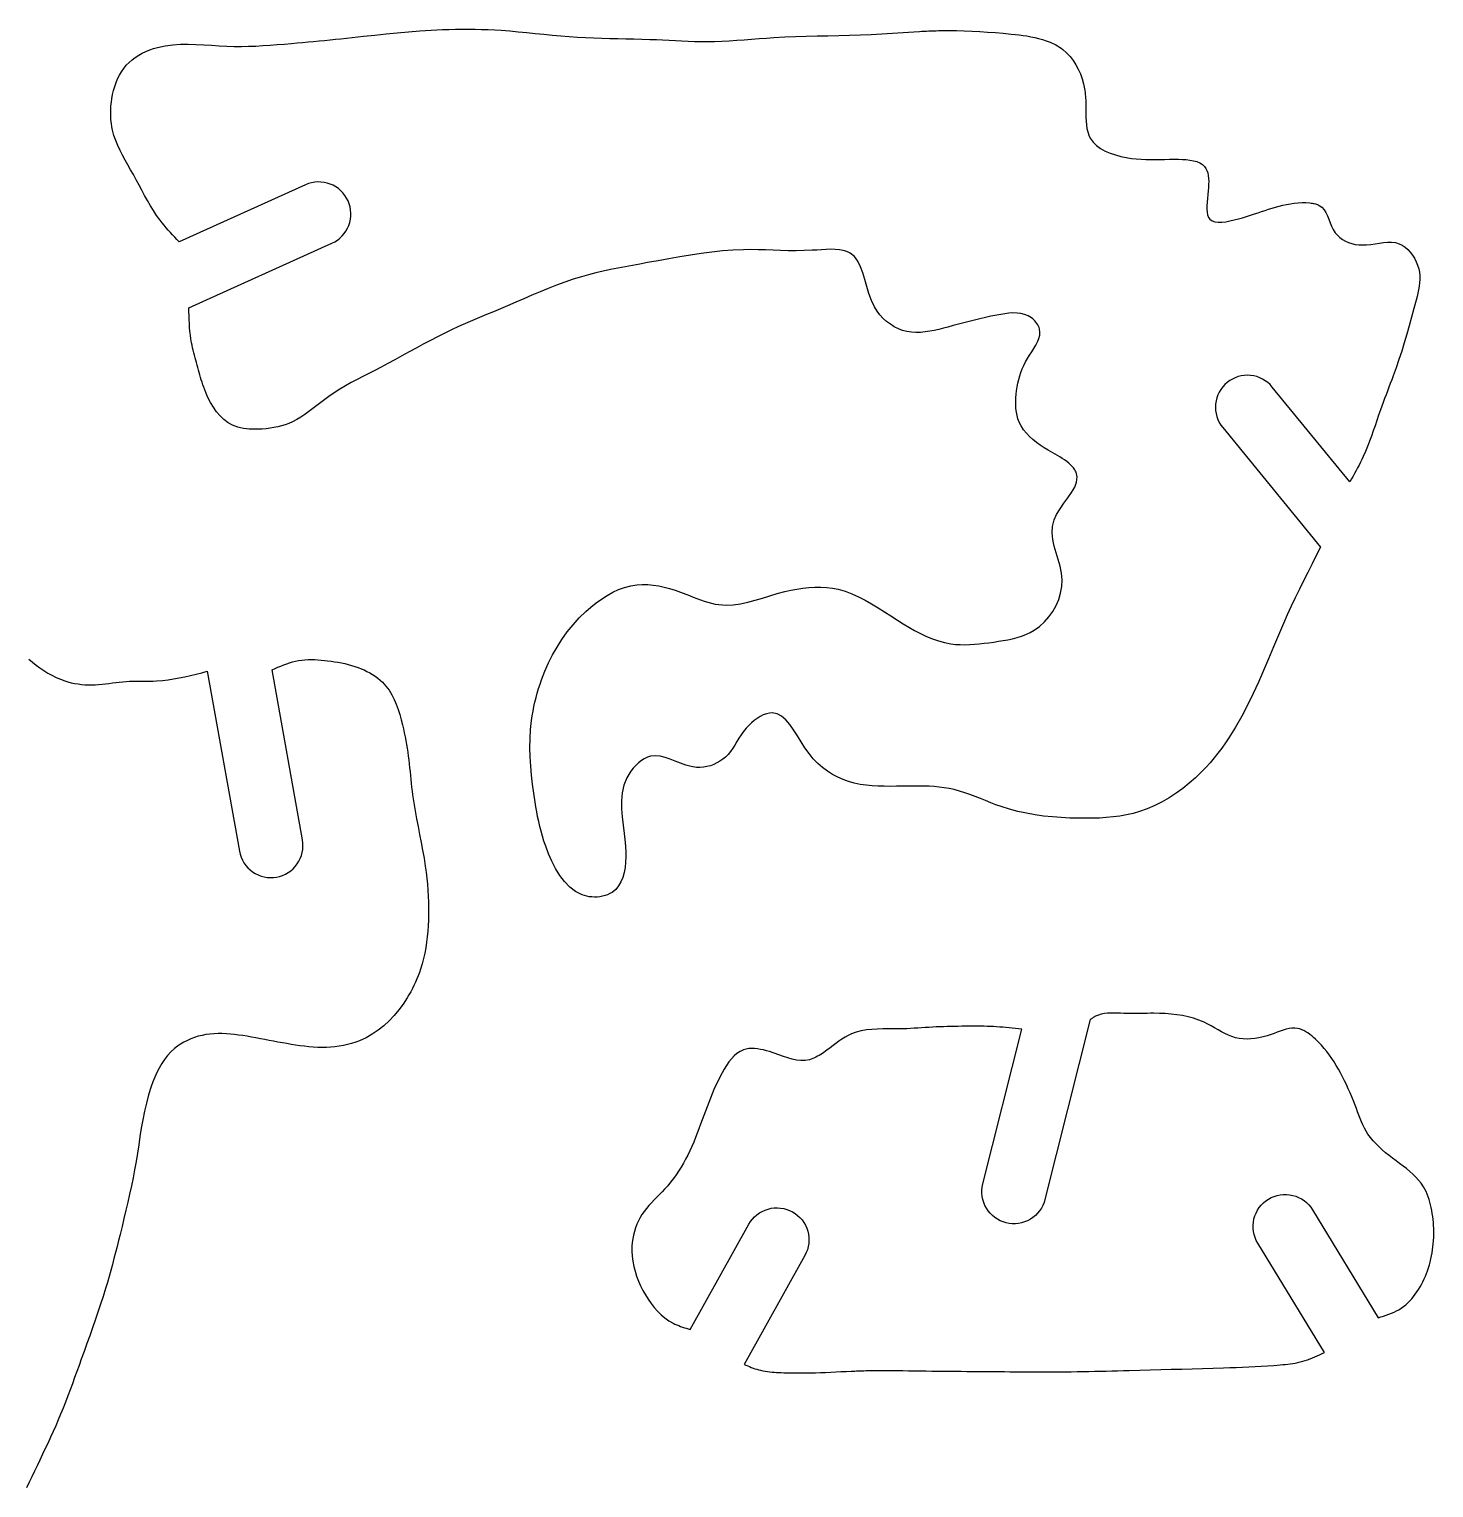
# Model space of a CAD drawing. Extents: x 0 to 235, y 0 to 140.
# Drawn here: x 30.73 to 63.62, y 21.77 to 55.93 of the extents above; entities that cross this region are included whole.
import ezdxf

# ---------------------------------------------------------------- set-up
doc = ezdxf.new("R2010")
doc.units = 0
doc.layers.add('CK_LEVEL_1', color=1, linetype='CONTINUOUS')

msp = doc.modelspace()

# ---------------------------------------------------------------- linework, layer by layer
at = {"layer": 'CK_LEVEL_1'}
for points in [[(34.47, 49.405), (37.82, 50.916, 0.414214), (38.196, 51.908, 0.414214), (37.203, 52.284), (34.243, 50.949), (34.191, 51.004), (34.139, 51.058), (34.087, 51.113), (34.036, 51.168), (33.986, 51.224), (33.936, 51.28), (33.888, 51.337), (33.841, 51.395), (33.795, 51.454), (33.715, 51.565), (33.64, 51.679), (33.568, 51.795), (33.499, 51.914), (33.433, 52.034), (33.367, 52.156), (33.302, 52.278), (33.237, 52.4), (33.17, 52.523), (33.106, 52.636), (33.042, 52.749), (32.979, 52.862), (32.917, 52.976), (32.859, 53.09), (32.805, 53.206), (32.757, 53.323), (32.716, 53.442), (32.683, 53.564), (32.667, 53.643), (32.654, 53.723), (32.646, 53.804), (32.64, 53.886), (32.639, 53.968), (32.641, 54.05), (32.646, 54.133), (32.654, 54.216), (32.666, 54.299), (32.684, 54.395), (32.706, 54.49), (32.732, 54.584), (32.764, 54.676), (32.8, 54.765), (32.842, 54.851), (32.89, 54.933), (32.944, 55.011), (33.003, 55.084), (33.069, 55.151), (33.139, 55.212), (33.215, 55.268), (33.295, 55.319), (33.379, 55.365), (33.465, 55.407), (33.554, 55.443), (33.645, 55.474), (33.736, 55.501), (33.914, 55.54), (34.093, 55.564), (34.273, 55.576), (34.453, 55.578), (34.634, 55.573), (34.816, 55.563), (34.997, 55.551), (35.179, 55.539), (35.361, 55.53), (35.53, 55.526), (35.698, 55.525), (35.867, 55.528), (36.035, 55.534), (36.203, 55.543), (36.371, 55.554), (36.539, 55.566), (36.707, 55.58), (36.875, 55.595), (37.003, 55.606), (37.132, 55.618), (37.26, 55.629), (37.389, 55.641), (37.517, 55.654), (37.646, 55.666), (37.774, 55.679), (37.902, 55.692), (38.031, 55.705), (38.294, 55.733), (38.558, 55.762), (38.822, 55.79), (39.086, 55.818), (39.35, 55.844), (39.614, 55.867), (39.878, 55.888), (40.143, 55.905), (40.407, 55.918), (40.56, 55.923), (40.713, 55.927), (40.866, 55.929), (41.019, 55.929), (41.172, 55.927), (41.325, 55.923), (41.478, 55.918), (41.631, 55.911), (41.783, 55.902), (41.982, 55.887), (42.181, 55.87), (42.38, 55.851), (42.579, 55.831), (42.777, 55.811), (42.976, 55.791), (43.175, 55.772), (43.373, 55.756), (43.572, 55.742), (43.76, 55.731), (43.948, 55.723), (44.136, 55.718), (44.325, 55.713), (44.513, 55.709), (44.701, 55.705), (44.89, 55.701), (45.078, 55.696), (45.266, 55.69), (45.415, 55.683), (45.563, 55.676), (45.712, 55.668), (45.86, 55.66), (46.008, 55.653), (46.157, 55.647), (46.305, 55.642), (46.453, 55.64), (46.601, 55.64), (46.775, 55.643), (46.949, 55.649), (47.123, 55.659), (47.297, 55.67), (47.472, 55.682), (47.646, 55.696), (47.82, 55.709), (47.994, 55.722), (48.168, 55.733), (48.421, 55.746), (48.674, 55.757), (48.927, 55.764), (49.18, 55.77), (49.434, 55.776), (49.687, 55.781), (49.94, 55.788), (50.193, 55.796), (50.446, 55.807), (50.572, 55.814), (50.697, 55.821), (50.822, 55.829), (50.947, 55.837), (51.073, 55.846), (51.198, 55.854), (51.323, 55.862), (51.448, 55.87), (51.574, 55.877), (51.63, 55.88), (51.686, 55.882), (51.742, 55.885), (51.798, 55.887), (51.854, 55.889), (51.91, 55.891), (51.966, 55.893), (52.023, 55.894), (52.079, 55.895), (52.261, 55.897), (52.443, 55.895), (52.626, 55.891), (52.808, 55.884), (52.991, 55.874), (53.173, 55.862), (53.356, 55.848), (53.539, 55.832), (53.722, 55.814), (53.815, 55.805), (53.908, 55.794), (54.001, 55.782), (54.093, 55.769), (54.185, 55.753), (54.276, 55.734), (54.367, 55.713), (54.456, 55.688), (54.545, 55.659), (54.591, 55.642), (54.636, 55.623), (54.681, 55.604), (54.725, 55.583), (54.768, 55.56), (54.811, 55.536), (54.852, 55.51), (54.893, 55.483), (54.932, 55.454), (55.02, 55.377), (55.101, 55.291), (55.174, 55.197), (55.239, 55.096), (55.296, 54.99), (55.345, 54.879), (55.386, 54.766), (55.418, 54.651), (55.442, 54.535), (55.449, 54.49), (55.455, 54.446), (55.459, 54.401), (55.463, 54.355), (55.466, 54.31), (55.468, 54.265), (55.47, 54.219), (55.471, 54.173), (55.471, 54.126), (55.471, 54.039), (55.471, 53.95), (55.473, 53.862), (55.477, 53.774), (55.485, 53.688), (55.497, 53.604), (55.516, 53.523), (55.542, 53.447), (55.577, 53.376), (55.641, 53.284), (55.723, 53.204), (55.818, 53.135), (55.925, 53.075), (56.041, 53.025), (56.163, 52.983), (56.289, 52.949), (56.415, 52.923), (56.54, 52.903), (56.654, 52.89), (56.765, 52.881), (56.875, 52.876), (56.983, 52.875), (57.092, 52.875), (57.203, 52.877), (57.316, 52.879), (57.432, 52.881), (57.553, 52.882), (57.642, 52.881), (57.732, 52.879), (57.822, 52.873), (57.909, 52.863), (57.992, 52.848), (58.07, 52.827), (58.14, 52.798), (58.201, 52.761), (58.252, 52.714), (58.284, 52.669), (58.308, 52.618), (58.326, 52.562), (58.339, 52.5), (58.346, 52.435), (58.348, 52.366), (58.347, 52.293), (58.343, 52.219), (58.337, 52.143), (58.328, 52.054), (58.319, 51.965), (58.311, 51.878), (58.305, 51.794), (58.304, 51.715), (58.309, 51.642), (58.322, 51.577), (58.344, 51.521), (58.376, 51.477), (58.428, 51.44), (58.493, 51.418), (58.57, 51.408), (58.655, 51.41), (58.748, 51.42), (58.845, 51.437), (58.944, 51.46), (59.043, 51.485), (59.139, 51.513), (59.236, 51.543), (59.329, 51.572), (59.418, 51.601), (59.504, 51.629), (59.587, 51.656), (59.669, 51.683), (59.751, 51.71), (59.832, 51.735), (59.915, 51.759), (59.999, 51.782), (60.085, 51.804), (60.172, 51.823), (60.261, 51.84), (60.351, 51.853), (60.442, 51.862), (60.534, 51.866), (60.626, 51.866), (60.72, 51.859), (60.745, 51.856), (60.771, 51.853), (60.797, 51.849), (60.822, 51.844), (60.846, 51.838), (60.87, 51.831), (60.893, 51.823), (60.915, 51.814), (60.936, 51.803), (60.998, 51.759), (61.049, 51.701), (61.091, 51.634), (61.128, 51.558), (61.161, 51.478), (61.193, 51.396), (61.227, 51.314), (61.266, 51.236), (61.311, 51.163), (61.361, 51.102), (61.418, 51.049), (61.482, 51.003), (61.551, 50.964), (61.624, 50.933), (61.701, 50.908), (61.781, 50.89), (61.862, 50.879), (61.944, 50.875), (62.046, 50.878), (62.147, 50.888), (62.248, 50.903), (62.347, 50.918), (62.444, 50.931), (62.539, 50.94), (62.631, 50.94), (62.721, 50.93), (62.807, 50.905), (62.878, 50.872), (62.946, 50.827), (63.01, 50.772), (63.068, 50.709), (63.122, 50.639), (63.169, 50.564), (63.209, 50.484), (63.241, 50.402), (63.266, 50.319), (63.281, 50.237), (63.289, 50.155), (63.29, 50.073), (63.285, 49.991), (63.276, 49.91), (63.262, 49.828), (63.245, 49.747), (63.226, 49.667), (63.206, 49.586), (63.154, 49.384), (63.1, 49.182), (63.045, 48.983), (62.988, 48.784), (62.928, 48.587), (62.867, 48.391), (62.803, 48.195), (62.736, 48.001), (62.667, 47.807), (62.634, 47.719), (62.601, 47.63), (62.568, 47.542), (62.534, 47.454), (62.501, 47.365), (62.467, 47.277), (62.434, 47.188), (62.402, 47.1), (62.37, 47.011), (62.327, 46.888), (62.285, 46.766), (62.243, 46.643), (62.201, 46.521), (62.158, 46.399), (62.114, 46.278), (62.068, 46.157), (62.019, 46.038), (61.967, 45.92), (61.935, 45.853), (61.902, 45.787), (61.869, 45.721), (61.834, 45.655), (61.799, 45.59), (61.764, 45.525), (61.728, 45.46), (61.691, 45.395), (61.655, 45.33), (59.837, 47.549, 0.414214), (58.781, 47.654, 0.414214), (58.676, 46.598), (60.968, 43.8), (60.868, 43.603), (60.768, 43.406), (60.669, 43.208), (60.57, 43.01), (60.473, 42.812), (60.377, 42.613), (60.282, 42.413), (60.189, 42.212), (60.098, 42.01), (59.98, 41.736), (59.863, 41.462), (59.748, 41.187), (59.631, 40.913), (59.512, 40.64), (59.389, 40.369), (59.259, 40.102), (59.122, 39.839), (58.976, 39.582), (58.9, 39.457), (58.821, 39.334), (58.739, 39.213), (58.654, 39.094), (58.566, 38.977), (58.475, 38.863), (58.38, 38.75), (58.282, 38.641), (58.179, 38.534), (58.04, 38.4), (57.895, 38.271), (57.743, 38.149), (57.586, 38.035), (57.424, 37.929), (57.257, 37.833), (57.085, 37.746), (56.909, 37.671), (56.73, 37.608), (56.577, 37.565), (56.423, 37.529), (56.266, 37.501), (56.108, 37.48), (55.949, 37.465), (55.789, 37.455), (55.628, 37.45), (55.466, 37.448), (55.305, 37.449), (55.099, 37.455), (54.893, 37.465), (54.688, 37.481), (54.484, 37.502), (54.282, 37.53), (54.081, 37.566), (53.882, 37.609), (53.686, 37.661), (53.491, 37.722), (53.368, 37.766), (53.246, 37.813), (53.124, 37.862), (53.003, 37.911), (52.881, 37.959), (52.759, 38.005), (52.637, 38.049), (52.513, 38.087), (52.388, 38.121), (52.274, 38.145), (52.158, 38.165), (52.041, 38.18), (51.923, 38.191), (51.805, 38.198), (51.686, 38.203), (51.566, 38.205), (51.446, 38.205), (51.325, 38.204), (51.181, 38.201), (51.036, 38.199), (50.892, 38.197), (50.749, 38.198), (50.606, 38.202), (50.465, 38.21), (50.325, 38.224), (50.187, 38.244), (50.051, 38.272), (49.918, 38.309), (49.788, 38.354), (49.661, 38.41), (49.538, 38.475), (49.419, 38.55), (49.304, 38.637), (49.194, 38.734), (49.089, 38.844), (48.99, 38.965), (48.895, 39.1), (48.805, 39.241), (48.717, 39.383), (48.629, 39.52), (48.54, 39.646), (48.447, 39.755), (48.349, 39.84), (48.243, 39.897), (48.129, 39.917), (48.061, 39.912), (47.991, 39.895), (47.919, 39.869), (47.847, 39.833), (47.776, 39.789), (47.707, 39.739), (47.64, 39.683), (47.577, 39.623), (47.518, 39.559), (47.456, 39.482), (47.401, 39.403), (47.349, 39.323), (47.3, 39.244), (47.252, 39.165), (47.203, 39.088), (47.151, 39.015), (47.095, 38.946), (47.031, 38.881), (46.971, 38.831), (46.905, 38.785), (46.834, 38.744), (46.759, 38.71), (46.681, 38.681), (46.601, 38.66), (46.519, 38.646), (46.436, 38.64), (46.353, 38.641), (46.227, 38.66), (46.102, 38.694), (45.979, 38.738), (45.858, 38.786), (45.739, 38.834), (45.621, 38.874), (45.506, 38.903), (45.392, 38.914), (45.28, 38.903), (45.206, 38.88), (45.134, 38.845), (45.064, 38.801), (44.997, 38.748), (44.933, 38.687), (44.874, 38.621), (44.819, 38.55), (44.771, 38.476), (44.728, 38.4), (44.655, 38.222), (44.613, 38.042), (44.596, 37.859), (44.599, 37.673), (44.615, 37.483), (44.639, 37.288), (44.665, 37.089), (44.687, 36.884), (44.7, 36.674), (44.701, 36.548), (44.696, 36.422), (44.682, 36.298), (44.661, 36.178), (44.629, 36.065), (44.586, 35.959), (44.531, 35.864), (44.463, 35.782), (44.38, 35.714), (44.329, 35.684), (44.274, 35.658), (44.216, 35.638), (44.155, 35.622), (44.093, 35.611), (44.03, 35.604), (43.966, 35.603), (43.903, 35.606), (43.841, 35.613), (43.676, 35.658), (43.524, 35.735), (43.387, 35.839), (43.264, 35.967), (43.153, 36.113), (43.054, 36.273), (42.967, 36.443), (42.89, 36.618), (42.824, 36.794), (42.784, 36.912), (42.748, 37.029), (42.716, 37.145), (42.686, 37.259), (42.66, 37.373), (42.636, 37.487), (42.614, 37.601), (42.594, 37.715), (42.575, 37.83), (42.543, 38.037), (42.515, 38.247), (42.491, 38.458), (42.473, 38.671), (42.461, 38.885), (42.456, 39.099), (42.46, 39.313), (42.472, 39.526), (42.494, 39.738), (42.509, 39.847), (42.528, 39.955), (42.549, 40.063), (42.572, 40.17), (42.599, 40.276), (42.628, 40.382), (42.659, 40.487), (42.693, 40.592), (42.729, 40.695), (42.806, 40.893), (42.892, 41.086), (42.987, 41.276), (43.091, 41.46), (43.205, 41.639), (43.33, 41.813), (43.464, 41.98), (43.609, 42.14), (43.764, 42.292), (43.881, 42.395), (44.003, 42.493), (44.13, 42.584), (44.261, 42.668), (44.395, 42.742), (44.533, 42.805), (44.673, 42.856), (44.816, 42.895), (44.961, 42.918), (45.087, 42.926), (45.214, 42.924), (45.342, 42.912), (45.47, 42.891), (45.598, 42.863), (45.726, 42.828), (45.853, 42.789), (45.98, 42.745), (46.106, 42.698), (46.193, 42.664), (46.28, 42.63), (46.366, 42.597), (46.452, 42.565), (46.538, 42.536), (46.624, 42.509), (46.71, 42.485), (46.795, 42.467), (46.881, 42.453), (47.048, 42.442), (47.216, 42.451), (47.385, 42.475), (47.555, 42.511), (47.726, 42.556), (47.899, 42.606), (48.072, 42.659), (48.247, 42.71), (48.423, 42.758), (48.564, 42.79), (48.705, 42.818), (48.846, 42.839), (48.987, 42.854), (49.128, 42.861), (49.267, 42.862), (49.404, 42.854), (49.54, 42.837), (49.673, 42.811), (49.836, 42.766), (49.995, 42.708), (50.151, 42.638), (50.305, 42.559), (50.457, 42.472), (50.607, 42.38), (50.758, 42.284), (50.908, 42.187), (51.059, 42.089), (51.192, 42.005), (51.327, 41.924), (51.462, 41.847), (51.599, 41.775), (51.738, 41.709), (51.878, 41.651), (52.02, 41.602), (52.164, 41.562), (52.31, 41.535), (52.419, 41.522), (52.529, 41.515), (52.64, 41.513), (52.752, 41.516), (52.864, 41.524), (52.977, 41.534), (53.09, 41.547), (53.203, 41.561), (53.317, 41.577), (53.428, 41.593), (53.539, 41.61), (53.648, 41.63), (53.757, 41.653), (53.863, 41.68), (53.968, 41.713), (54.07, 41.752), (54.169, 41.798), (54.264, 41.853), (54.387, 41.942), (54.501, 42.046), (54.605, 42.163), (54.697, 42.292), (54.775, 42.429), (54.837, 42.574), (54.882, 42.724), (54.909, 42.876), (54.915, 43.03), (54.9, 43.191), (54.867, 43.35), (54.824, 43.509), (54.777, 43.666), (54.733, 43.822), (54.699, 43.977), (54.682, 44.131), (54.689, 44.283), (54.727, 44.435), (54.788, 44.566), (54.868, 44.697), (54.959, 44.826), (55.053, 44.953), (55.139, 45.079), (55.211, 45.202), (55.257, 45.323), (55.271, 45.442), (55.242, 45.557), (55.23, 45.581), (55.216, 45.606), (55.199, 45.629), (55.181, 45.653), (55.162, 45.676), (55.141, 45.698), (55.12, 45.72), (55.097, 45.741), (55.075, 45.762), (55.024, 45.804), (54.972, 45.842), (54.919, 45.878), (54.866, 45.912), (54.811, 45.945), (54.756, 45.976), (54.7, 46.007), (54.644, 46.039), (54.588, 46.071), (54.496, 46.126), (54.405, 46.186), (54.317, 46.25), (54.232, 46.317), (54.153, 46.39), (54.079, 46.467), (54.014, 46.549), (53.957, 46.636), (53.911, 46.728), (53.883, 46.804), (53.862, 46.882), (53.846, 46.963), (53.836, 47.045), (53.832, 47.128), (53.831, 47.213), (53.835, 47.297), (53.842, 47.38), (53.852, 47.463), (53.865, 47.551), (53.882, 47.638), (53.901, 47.723), (53.925, 47.807), (53.953, 47.89), (53.984, 47.973), (54.021, 48.055), (54.062, 48.137), (54.108, 48.22), (54.156, 48.297), (54.206, 48.374), (54.256, 48.452), (54.302, 48.529), (54.342, 48.606), (54.373, 48.683), (54.392, 48.76), (54.398, 48.837), (54.386, 48.913), (54.376, 48.945), (54.362, 48.977), (54.345, 49.008), (54.326, 49.038), (54.304, 49.067), (54.28, 49.095), (54.254, 49.121), (54.227, 49.146), (54.198, 49.168), (54.121, 49.215), (54.038, 49.249), (53.951, 49.27), (53.86, 49.28), (53.766, 49.282), (53.671, 49.276), (53.575, 49.265), (53.48, 49.25), (53.385, 49.232), (53.251, 49.205), (53.121, 49.176), (52.993, 49.147), (52.867, 49.116), (52.743, 49.085), (52.618, 49.053), (52.494, 49.02), (52.369, 48.986), (52.242, 48.953), (52.137, 48.925), (52.031, 48.899), (51.923, 48.875), (51.816, 48.854), (51.708, 48.838), (51.6, 48.829), (51.493, 48.827), (51.388, 48.833), (51.283, 48.85), (51.182, 48.876), (51.083, 48.913), (50.987, 48.96), (50.895, 49.017), (50.808, 49.082), (50.726, 49.156), (50.651, 49.238), (50.583, 49.328), (50.523, 49.424), (50.45, 49.576), (50.391, 49.736), (50.34, 49.901), (50.294, 50.064), (50.247, 50.221), (50.194, 50.367), (50.13, 50.496), (50.052, 50.605), (49.953, 50.686), (49.877, 50.723), (49.793, 50.748), (49.701, 50.764), (49.603, 50.772), (49.5, 50.773), (49.393, 50.77), (49.285, 50.764), (49.175, 50.756), (49.066, 50.75), (48.873, 50.742), (48.686, 50.739), (48.503, 50.741), (48.324, 50.746), (48.147, 50.752), (47.973, 50.759), (47.8, 50.764), (47.628, 50.767), (47.455, 50.765), (47.21, 50.755), (46.963, 50.737), (46.715, 50.71), (46.465, 50.677), (46.214, 50.639), (45.962, 50.597), (45.71, 50.552), (45.458, 50.506), (45.207, 50.461), (45.032, 50.429), (44.858, 50.398), (44.684, 50.366), (44.511, 50.334), (44.339, 50.299), (44.167, 50.262), (43.997, 50.223), (43.828, 50.179), (43.659, 50.132), (43.464, 50.071), (43.27, 50.004), (43.077, 49.932), (42.885, 49.857), (42.694, 49.779), (42.503, 49.698), (42.313, 49.616), (42.123, 49.534), (41.933, 49.452), (41.768, 49.383), (41.604, 49.313), (41.439, 49.244), (41.274, 49.175), (41.11, 49.105), (40.946, 49.034), (40.784, 48.962), (40.622, 48.888), (40.461, 48.811), (40.292, 48.727), (40.124, 48.64), (39.957, 48.551), (39.791, 48.461), (39.624, 48.37), (39.458, 48.278), (39.292, 48.187), (39.125, 48.097), (38.958, 48.009), (38.82, 47.937), (38.682, 47.867), (38.544, 47.796), (38.407, 47.724), (38.27, 47.651), (38.136, 47.575), (38.002, 47.496), (37.872, 47.413), (37.743, 47.325), (37.65, 47.256), (37.558, 47.185), (37.466, 47.114), (37.374, 47.043), (37.281, 46.973), (37.187, 46.906), (37.092, 46.843), (36.994, 46.785), (36.892, 46.734), (36.81, 46.698), (36.725, 46.666), (36.639, 46.639), (36.55, 46.616), (36.461, 46.598), (36.37, 46.582), (36.278, 46.571), (36.185, 46.563), (36.091, 46.559), (36.022, 46.558), (35.953, 46.559), (35.884, 46.563), (35.816, 46.569), (35.748, 46.578), (35.682, 46.591), (35.618, 46.608), (35.555, 46.629), (35.494, 46.654), (35.389, 46.713), (35.291, 46.786), (35.201, 46.872), (35.119, 46.969), (35.045, 47.074), (34.977, 47.186), (34.917, 47.303), (34.863, 47.423), (34.816, 47.543), (34.796, 47.601), (34.777, 47.659), (34.759, 47.717), (34.742, 47.774), (34.725, 47.832), (34.709, 47.889), (34.693, 47.947), (34.678, 48.004), (34.662, 48.062), (34.646, 48.119), (34.63, 48.177), (34.614, 48.234), (34.599, 48.292), (34.584, 48.35), (34.569, 48.408), (34.556, 48.466), (34.543, 48.525), (34.531, 48.583), (34.516, 48.674), (34.504, 48.764), (34.495, 48.855), (34.487, 48.946), (34.482, 49.038), (34.477, 49.129), (34.474, 49.221), (34.472, 49.313), (34.47, 49.405)], [(46.206, 25.476), (47.582, 27.942, -0.414214), (48.603, 28.232, -0.414214), (48.892, 27.211), (47.469, 24.659), (47.511, 24.641), (47.554, 24.624), (47.597, 24.607), (47.639, 24.591), (47.682, 24.575), (47.725, 24.56), (47.769, 24.546), (47.812, 24.533), (47.856, 24.522), (47.909, 24.51), (47.962, 24.5), (48.016, 24.492), (48.07, 24.486), (48.124, 24.48), (48.178, 24.476), (48.232, 24.473), (48.287, 24.47), (48.341, 24.468), (48.404, 24.465), (48.466, 24.463), (48.528, 24.462), (48.59, 24.46), (48.652, 24.459), (48.714, 24.459), (48.776, 24.459), (48.838, 24.459), (48.9, 24.459), (49.02, 24.461), (49.139, 24.464), (49.259, 24.469), (49.378, 24.474), (49.498, 24.479), (49.618, 24.485), (49.737, 24.491), (49.857, 24.497), (49.976, 24.502), (50.019, 24.504), (50.062, 24.505), (50.105, 24.507), (50.147, 24.509), (50.19, 24.51), (50.233, 24.511), (50.276, 24.513), (50.318, 24.514), (50.361, 24.515), (50.498, 24.517), (50.635, 24.518), (50.772, 24.518), (50.909, 24.517), (51.046, 24.516), (51.183, 24.515), (51.32, 24.512), (51.457, 24.51), (51.594, 24.508), (51.73, 24.506), (51.867, 24.505), (52.003, 24.503), (52.139, 24.502), (52.276, 24.5), (52.412, 24.499), (52.549, 24.498), (52.685, 24.497), (52.822, 24.496), (52.947, 24.495), (53.072, 24.494), (53.197, 24.493), (53.321, 24.492), (53.446, 24.491), (53.571, 24.49), (53.696, 24.489), (53.821, 24.488), (53.946, 24.487), (53.957, 24.487), (53.968, 24.487), (53.98, 24.487), (53.991, 24.487), (54.002, 24.487), (54.013, 24.487), (54.024, 24.487), (54.035, 24.487), (54.046, 24.487), (54.182, 24.486), (54.318, 24.486), (54.454, 24.486), (54.589, 24.486), (54.725, 24.487), (54.861, 24.487), (54.997, 24.488), (55.132, 24.489), (55.268, 24.491), (55.404, 24.493), (55.539, 24.496), (55.675, 24.498), (55.811, 24.501), (55.946, 24.504), (56.082, 24.508), (56.217, 24.511), (56.353, 24.515), (56.488, 24.518), (56.734, 24.525), (56.979, 24.532), (57.225, 24.538), (57.47, 24.545), (57.716, 24.552), (57.961, 24.56), (58.206, 24.567), (58.451, 24.574), (58.696, 24.581), (58.844, 24.586), (58.991, 24.591), (59.138, 24.596), (59.285, 24.602), (59.433, 24.609), (59.58, 24.616), (59.728, 24.625), (59.875, 24.636), (60.023, 24.648), (60.082, 24.654), (60.141, 24.66), (60.201, 24.666), (60.259, 24.674), (60.318, 24.683), (60.377, 24.692), (60.434, 24.704), (60.492, 24.717), (60.549, 24.732), (60.607, 24.749), (60.665, 24.769), (60.722, 24.79), (60.778, 24.812), (60.834, 24.836), (60.89, 24.861), (60.946, 24.886), (61.002, 24.912), (61.057, 24.938), (59.497, 27.498, -0.414214), (59.747, 28.53, -0.414214), (60.779, 28.279), (62.32, 25.751), (62.382, 25.771), (62.445, 25.791), (62.507, 25.812), (62.568, 25.834), (62.629, 25.857), (62.688, 25.883), (62.746, 25.911), (62.802, 25.941), (62.856, 25.975), (62.91, 26.013), (62.961, 26.054), (63.01, 26.099), (63.057, 26.146), (63.102, 26.195), (63.145, 26.247), (63.186, 26.301), (63.224, 26.356), (63.261, 26.412), (63.298, 26.473), (63.332, 26.534), (63.364, 26.597), (63.394, 26.66), (63.422, 26.724), (63.448, 26.789), (63.472, 26.855), (63.494, 26.922), (63.515, 26.989), (63.534, 27.058), (63.551, 27.129), (63.566, 27.2), (63.579, 27.271), (63.591, 27.343), (63.6, 27.414), (63.608, 27.486), (63.614, 27.559), (63.618, 27.631), (63.62, 27.701), (63.62, 27.772), (63.618, 27.843), (63.615, 27.913), (63.61, 27.984), (63.603, 28.054), (63.594, 28.125), (63.584, 28.196), (63.571, 28.266), (63.558, 28.331), (63.543, 28.396), (63.527, 28.461), (63.508, 28.524), (63.487, 28.587), (63.464, 28.648), (63.438, 28.708), (63.409, 28.766), (63.377, 28.822), (63.323, 28.902), (63.264, 28.977), (63.198, 29.048), (63.129, 29.116), (63.055, 29.181), (62.978, 29.244), (62.9, 29.306), (62.819, 29.367), (62.739, 29.427), (62.655, 29.49), (62.573, 29.553), (62.492, 29.618), (62.414, 29.684), (62.338, 29.752), (62.266, 29.823), (62.199, 29.897), (62.136, 29.974), (62.078, 30.055), (62.036, 30.123), (61.997, 30.195), (61.961, 30.268), (61.927, 30.343), (61.896, 30.42), (61.865, 30.497), (61.836, 30.575), (61.807, 30.654), (61.777, 30.732), (61.74, 30.829), (61.701, 30.926), (61.66, 31.022), (61.618, 31.117), (61.575, 31.211), (61.53, 31.304), (61.484, 31.396), (61.436, 31.487), (61.386, 31.576), (61.337, 31.66), (61.285, 31.743), (61.232, 31.825), (61.176, 31.905), (61.117, 31.984), (61.055, 32.061), (60.989, 32.136), (60.92, 32.209), (60.846, 32.28), (60.804, 32.318), (60.761, 32.354), (60.717, 32.389), (60.671, 32.421), (60.625, 32.451), (60.577, 32.476), (60.529, 32.498), (60.48, 32.515), (60.431, 32.527), (60.365, 32.534), (60.298, 32.532), (60.23, 32.523), (60.161, 32.508), (60.092, 32.488), (60.022, 32.464), (59.952, 32.439), (59.881, 32.413), (59.81, 32.388), (59.715, 32.357), (59.621, 32.331), (59.526, 32.31), (59.432, 32.293), (59.339, 32.283), (59.246, 32.279), (59.155, 32.282), (59.065, 32.292), (58.977, 32.31), (58.893, 32.336), (58.81, 32.369), (58.729, 32.407), (58.648, 32.45), (58.568, 32.494), (58.488, 32.54), (58.408, 32.586), (58.326, 32.63), (58.244, 32.671), (58.12, 32.723), (57.993, 32.766), (57.864, 32.801), (57.733, 32.829), (57.601, 32.85), (57.467, 32.865), (57.333, 32.875), (57.2, 32.881), (57.066, 32.883), (56.988, 32.882), (56.91, 32.881), (56.833, 32.88), (56.755, 32.878), (56.677, 32.877), (56.599, 32.876), (56.52, 32.876), (56.44, 32.876), (56.36, 32.878), (56.284, 32.882), (56.207, 32.885), (56.13, 32.887), (56.054, 32.887), (55.979, 32.884), (55.906, 32.876), (55.834, 32.863), (55.765, 32.842), (55.699, 32.814), (55.685, 32.806), (55.671, 32.798), (55.657, 32.79), (55.643, 32.781), (55.629, 32.772), (55.616, 32.763), (55.602, 32.754), (55.589, 32.745), (55.575, 32.736), (54.515, 28.52, -0.414214), (53.604, 27.975, -0.414214), (53.06, 28.886), (53.971, 32.511), (53.897, 32.519), (53.823, 32.527), (53.75, 32.534), (53.676, 32.541), (53.602, 32.548), (53.528, 32.555), (53.455, 32.56), (53.381, 32.565), (53.307, 32.57), (53.235, 32.573), (53.163, 32.575), (53.091, 32.577), (53.019, 32.578), (52.946, 32.579), (52.874, 32.579), (52.802, 32.579), (52.73, 32.578), (52.657, 32.578), (52.571, 32.577), (52.485, 32.576), (52.399, 32.575), (52.313, 32.573), (52.227, 32.571), (52.142, 32.569), (52.056, 32.566), (51.97, 32.562), (51.885, 32.558), (51.799, 32.553), (51.713, 32.548), (51.627, 32.542), (51.541, 32.537), (51.454, 32.531), (51.368, 32.526), (51.281, 32.522), (51.193, 32.519), (51.105, 32.517), (50.976, 32.516), (50.846, 32.516), (50.716, 32.516), (50.587, 32.513), (50.46, 32.506), (50.335, 32.493), (50.213, 32.472), (50.094, 32.442), (49.981, 32.4), (49.906, 32.364), (49.833, 32.323), (49.762, 32.278), (49.691, 32.23), (49.621, 32.178), (49.552, 32.126), (49.482, 32.073), (49.411, 32.02), (49.338, 31.968), (49.302, 31.943), (49.265, 31.919), (49.228, 31.897), (49.191, 31.875), (49.153, 31.855), (49.115, 31.837), (49.077, 31.821), (49.038, 31.807), (48.999, 31.795), (48.901, 31.779), (48.801, 31.777), (48.7, 31.788), (48.598, 31.81), (48.494, 31.839), (48.389, 31.873), (48.282, 31.911), (48.174, 31.948), (48.065, 31.984), (47.994, 32.005), (47.923, 32.023), (47.852, 32.038), (47.782, 32.049), (47.713, 32.056), (47.645, 32.058), (47.579, 32.054), (47.515, 32.043), (47.454, 32.026), (47.376, 31.991), (47.303, 31.943), (47.235, 31.884), (47.172, 31.817), (47.112, 31.742), (47.057, 31.661), (47.005, 31.577), (46.956, 31.49), (46.91, 31.402), (46.859, 31.299), (46.811, 31.196), (46.765, 31.095), (46.722, 30.994), (46.682, 30.894), (46.642, 30.793), (46.604, 30.693), (46.567, 30.593), (46.529, 30.492), (46.491, 30.388), (46.453, 30.284), (46.414, 30.179), (46.374, 30.075), (46.332, 29.97), (46.29, 29.866), (46.245, 29.763), (46.198, 29.661), (46.149, 29.56), (46.099, 29.465), (46.048, 29.371), (45.993, 29.279), (45.936, 29.188), (45.876, 29.099), (45.814, 29.013), (45.749, 28.928), (45.681, 28.845), (45.61, 28.765), (45.549, 28.7), (45.487, 28.636), (45.424, 28.573), (45.361, 28.51), (45.3, 28.446), (45.24, 28.38), (45.182, 28.313), (45.128, 28.244), (45.078, 28.171), (45.034, 28.097), (44.994, 28.02), (44.959, 27.941), (44.928, 27.859), (44.902, 27.775), (44.88, 27.69), (44.864, 27.604), (44.852, 27.517), (44.844, 27.431), (44.842, 27.311), (44.849, 27.192), (44.864, 27.074), (44.886, 26.956), (44.916, 26.84), (44.953, 26.725), (44.996, 26.612), (45.045, 26.5), (45.1, 26.391), (45.159, 26.286), (45.223, 26.184), (45.291, 26.087), (45.365, 25.993), (45.444, 25.905), (45.528, 25.824), (45.617, 25.749), (45.711, 25.683), (45.81, 25.626), (45.852, 25.605), (45.895, 25.586), (45.938, 25.568), (45.982, 25.551), (46.026, 25.535), (46.071, 25.52), (46.116, 25.505), (46.161, 25.491), (46.206, 25.476)]]:
    msp.add_lwpolyline(points, format="xyb", close=True, dxfattribs=at)
msp.add_lwpolyline([(30.723, 41.178), (30.808, 41.107), (30.894, 41.038), (30.983, 40.972), (31.074, 40.909), (31.167, 40.851), (31.262, 40.797), (31.36, 40.748), (31.46, 40.704), (31.562, 40.667), (31.638, 40.644), (31.716, 40.624), (31.794, 40.608), (31.874, 40.595), (31.954, 40.585), (32.034, 40.578), (32.114, 40.575), (32.195, 40.574), (32.275, 40.576), (32.356, 40.581), (32.438, 40.588), (32.518, 40.597), (32.599, 40.607), (32.68, 40.618), (32.76, 40.629), (32.841, 40.638), (32.921, 40.647), (33.002, 40.654), (33.081, 40.658), (33.16, 40.66), (33.24, 40.662), (33.319, 40.662), (33.398, 40.662), (33.478, 40.662), (33.557, 40.663), (33.636, 40.664), (33.715, 40.668), (33.849, 40.678), (33.981, 40.693), (34.113, 40.713), (34.245, 40.737), (34.377, 40.764), (34.508, 40.794), (34.639, 40.825), (34.77, 40.858), (34.901, 40.892), (35.651, 36.678, 0.414214), (36.522, 36.071, 0.414214), (37.129, 36.942), (36.419, 40.928), (36.487, 40.957), (36.555, 40.986), (36.623, 41.014), (36.691, 41.041), (36.76, 41.067), (36.829, 41.09), (36.899, 41.11), (36.969, 41.128), (37.04, 41.143), (37.114, 41.154), (37.188, 41.161), (37.263, 41.165), (37.339, 41.166), (37.415, 41.164), (37.491, 41.16), (37.567, 41.154), (37.643, 41.147), (37.718, 41.138), (37.799, 41.127), (37.88, 41.115), (37.96, 41.102), (38.04, 41.087), (38.119, 41.07), (38.198, 41.051), (38.276, 41.029), (38.354, 41.005), (38.431, 40.978), (38.501, 40.951), (38.571, 40.922), (38.639, 40.89), (38.705, 40.855), (38.77, 40.817), (38.833, 40.776), (38.893, 40.733), (38.95, 40.686), (39.004, 40.636), (39.085, 40.546), (39.157, 40.448), (39.221, 40.344), (39.277, 40.233), (39.326, 40.118), (39.37, 40), (39.408, 39.879), (39.442, 39.756), (39.473, 39.634), (39.494, 39.542), (39.513, 39.451), (39.532, 39.36), (39.549, 39.269), (39.565, 39.178), (39.579, 39.088), (39.593, 38.997), (39.606, 38.906), (39.617, 38.815), (39.628, 38.725), (39.638, 38.634), (39.648, 38.543), (39.657, 38.452), (39.667, 38.361), (39.676, 38.27), (39.686, 38.178), (39.697, 38.087), (39.709, 37.996), (39.736, 37.81), (39.767, 37.625), (39.801, 37.439), (39.837, 37.255), (39.873, 37.07), (39.909, 36.885), (39.943, 36.7), (39.976, 36.515), (40.005, 36.329), (40.024, 36.19), (40.041, 36.05), (40.055, 35.909), (40.067, 35.769), (40.076, 35.628), (40.082, 35.487), (40.084, 35.346), (40.084, 35.204), (40.08, 35.063), (40.074, 34.933), (40.065, 34.804), (40.052, 34.675), (40.036, 34.546), (40.016, 34.419), (39.992, 34.292), (39.964, 34.166), (39.932, 34.042), (39.894, 33.919), (39.868, 33.84), (39.839, 33.763), (39.808, 33.686), (39.775, 33.61), (39.74, 33.534), (39.703, 33.46), (39.664, 33.386), (39.623, 33.313), (39.58, 33.241), (39.486, 33.099), (39.385, 32.962), (39.275, 32.831), (39.158, 32.708), (39.034, 32.592), (38.902, 32.486), (38.763, 32.391), (38.618, 32.308), (38.467, 32.238), (38.375, 32.203), (38.28, 32.173), (38.185, 32.148), (38.087, 32.127), (37.989, 32.111), (37.89, 32.098), (37.791, 32.09), (37.691, 32.085), (37.592, 32.083), (37.487, 32.085), (37.382, 32.09), (37.278, 32.099), (37.174, 32.109), (37.071, 32.122), (36.968, 32.137), (36.865, 32.154), (36.762, 32.172), (36.659, 32.19), (36.556, 32.21), (36.453, 32.229), (36.35, 32.249), (36.247, 32.269), (36.144, 32.288), (36.041, 32.307), (35.938, 32.325), (35.834, 32.343), (35.73, 32.359), (35.635, 32.373), (35.539, 32.385), (35.443, 32.395), (35.347, 32.402), (35.251, 32.407), (35.155, 32.407), (35.059, 32.404), (34.963, 32.396), (34.867, 32.383), (34.778, 32.365), (34.69, 32.343), (34.603, 32.316), (34.518, 32.285), (34.435, 32.248), (34.354, 32.207), (34.277, 32.161), (34.203, 32.11), (34.132, 32.054), (34.048, 31.976), (33.971, 31.891), (33.9, 31.799), (33.835, 31.703), (33.776, 31.601), (33.723, 31.496), (33.674, 31.389), (33.629, 31.279), (33.589, 31.168), (33.527, 30.975), (33.475, 30.781), (33.429, 30.587), (33.39, 30.391), (33.356, 30.196), (33.324, 29.999), (33.294, 29.803), (33.264, 29.607), (33.232, 29.411), (33.198, 29.22), (33.162, 29.029), (33.123, 28.838), (33.082, 28.648), (33.039, 28.458), (32.995, 28.269), (32.95, 28.079), (32.904, 27.89), (32.857, 27.701), (32.822, 27.56), (32.787, 27.419), (32.751, 27.279), (32.715, 27.138), (32.678, 26.998), (32.64, 26.858), (32.601, 26.719), (32.561, 26.579), (32.52, 26.441), (32.463, 26.254), (32.403, 26.069), (32.341, 25.884), (32.278, 25.699), (32.214, 25.515), (32.148, 25.331), (32.082, 25.148), (32.015, 24.964), (31.949, 24.78), (31.897, 24.637), (31.846, 24.493), (31.794, 24.35), (31.741, 24.207), (31.689, 24.064), (31.635, 23.921), (31.58, 23.779), (31.524, 23.637), (31.467, 23.496), (31.41, 23.36), (31.352, 23.225), (31.292, 23.09), (31.232, 22.956), (31.171, 22.822), (31.108, 22.688), (31.046, 22.554), (30.983, 22.421), (30.919, 22.288), (30.857, 22.158), (30.795, 22.028), (30.732, 21.899), (30.669, 21.77)], format="xyb", dxfattribs=at)

doc.saveas('drawing.dxf')
